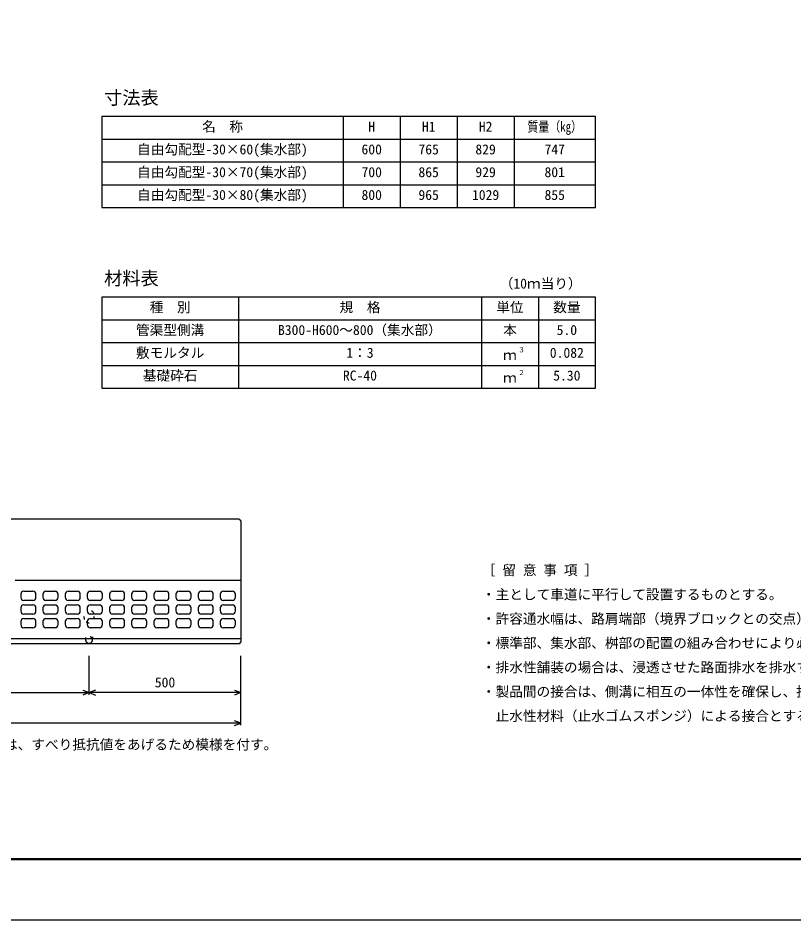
# Model space of a CAD drawing. Units: millimetres, scale not verified. Extents: x -12600 to 12600, y -5940 to 5940.
# Drawn here: x -9488 to -6934, y -5940 to -2970 of the extents above; entities that cross this region are included whole.
import ezdxf
from ezdxf.enums import TextEntityAlignment as Align

# ---------------------------------------------------------------- set-up
doc = ezdxf.new("R2010")
doc.units = ezdxf.units.MM
doc.header["$LTSCALE"] = 40
doc.linetypes.add('DOTTED', pattern=[1.75, 0.25, -1.5])
for name, color, linetype, lineweight in [('0-0_DIM', 7, 'Continuous', 25), ('0-1_Defpoints', 5, 'Continuous', 25), ('0-2_HATCH', 6, 'Continuous', 25), ('0-3_HYO', 3, 'Continuous', 25), ('0-4_HYO2', 4, 'Continuous', 25), ('0-5_OUTLINE', 3, 'Continuous', 25), ('0-6_OUTLINE2', 4, 'DOTTED', 25), ('0-7_TXT', 7, 'Continuous', 25), ('0-8_WAKU', 3, 'Continuous', 25)]:
    doc.layers.add(name, color=color, linetype=linetype, lineweight=lineweight)
doc.styles.add('ＭＳ ゴシック', font='')
doc.styles.get('ＭＳ ゴシック').set_extended_font_data('MS Gothic')

msp = doc.modelspace()

# ---------------------------------------------------------------- linework, layer by layer
at = {"layer": '0-0_DIM'}
for p, q in [((-9254.31, -5199.02), (-9254.31, -5070.52)), ((-8754.31, -5299.02), (-8754.31, -5070.52)), ((-10254.31, -5191.52), (-9254.31, -5191.52)), ((-8754.31, -5191.52), (-9254.31, -5191.52)), ((-8754.31, -5291.52), (-10754.31, -5291.52))]:
    msp.add_line(p, q, dxfattribs=at)
for points in [[(-9275.46, -5183.82), (-9254.31, -5191.52), (-9275.46, -5199.21)], [(-9233.17, -5183.82), (-9254.31, -5191.52), (-9233.17, -5199.21)], [(-8775.46, -5183.82), (-8754.31, -5191.52), (-8775.46, -5199.21)], [(-8775.46, -5299.21), (-8754.31, -5291.52), (-8775.46, -5283.82)]]:
    msp.add_lwpolyline(points, dxfattribs=at)
at = {"layer": '0-1_Defpoints'}
msp.add_lwpolyline([(-12600, -5940), (-4200, -5940), (-4200, 0), (-12600, 0)], close=True, dxfattribs=at)
at = {"layer": '0-2_HATCH'}
for p, q in [((-9479.31, -4867.52), (-9479.31, -4877.52)), ((-9469.31, -4857.52), (-9439.31, -4857.52)), ((-9429.31, -4877.52), (-9429.31, -4867.52)), ((-9406.31, -4867.52), (-9406.31, -4877.52)), ((-9396.31, -4857.52), (-9366.31, -4857.52)), ((-9356.31, -4877.52), (-9356.31, -4867.52)), ((-9333.31, -4867.52), (-9333.31, -4877.52)), ((-9323.31, -4857.52), (-9293.31, -4857.52)), ((-9283.31, -4877.52), (-9283.31, -4867.52)), ((-9260.31, -4867.52), (-9260.31, -4877.52)), ((-9250.31, -4857.52), (-9220.31, -4857.52)), ((-9210.31, -4877.52), (-9210.31, -4867.52)), ((-9187.31, -4867.52), (-9187.31, -4877.52)), ((-9177.31, -4857.52), (-9147.31, -4857.52)), ((-9137.31, -4877.52), (-9137.31, -4867.52)), ((-9114.31, -4867.52), (-9114.31, -4877.52)), ((-9104.31, -4857.52), (-9074.31, -4857.52)), ((-9064.31, -4877.52), (-9064.31, -4867.52)), ((-9041.31, -4867.52), (-9041.31, -4877.52)), ((-9031.31, -4857.52), (-9001.31, -4857.52)), ((-8991.31, -4877.52), (-8991.31, -4867.52)), ((-8968.31, -4867.52), (-8968.31, -4877.52)), ((-8958.31, -4857.52), (-8928.31, -4857.52)), ((-8918.31, -4877.52), (-8918.31, -4867.52)), ((-8895.31, -4867.52), (-8895.31, -4877.52)), ((-8885.31, -4857.52), (-8855.31, -4857.52)), ((-8845.31, -4877.52), (-8845.31, -4867.52)), ((-8822.31, -4867.52), (-8822.31, -4877.52)), ((-8812.31, -4857.52), (-8782.31, -4857.52)), ((-8772.31, -4877.52), (-8772.31, -4867.52)), ((-9439.31, -4887.52), (-9469.31, -4887.52)), ((-9366.31, -4887.52), (-9396.31, -4887.52)), ((-9293.31, -4887.52), (-9323.31, -4887.52)), ((-9220.31, -4887.52), (-9250.31, -4887.52)), ((-9147.31, -4887.52), (-9177.31, -4887.52)), ((-9074.31, -4887.52), (-9104.31, -4887.52)), ((-9001.31, -4887.52), (-9031.31, -4887.52)), ((-8928.31, -4887.52), (-8958.31, -4887.52)), ((-8855.31, -4887.52), (-8885.31, -4887.52)), ((-8782.31, -4887.52), (-8812.31, -4887.52)), ((-9479.31, -4912.52), (-9479.31, -4922.52)), ((-9469.31, -4902.52), (-9439.31, -4902.52)), ((-9429.31, -4922.52), (-9429.31, -4912.52)), ((-9406.31, -4912.52), (-9406.31, -4922.52)), ((-9396.31, -4902.52), (-9366.31, -4902.52)), ((-9356.31, -4922.52), (-9356.31, -4912.52)), ((-9333.31, -4912.52), (-9333.31, -4922.52)), ((-9323.31, -4902.52), (-9293.31, -4902.52)), ((-9283.31, -4922.52), (-9283.31, -4912.52)), ((-9260.31, -4912.52), (-9260.31, -4922.52)), ((-9250.31, -4902.52), (-9220.31, -4902.52)), ((-9210.31, -4922.52), (-9210.31, -4912.52)), ((-9187.31, -4912.52), (-9187.31, -4922.52)), ((-9177.31, -4902.52), (-9147.31, -4902.52)), ((-9137.31, -4922.52), (-9137.31, -4912.52)), ((-9114.31, -4912.52), (-9114.31, -4922.52)), ((-9104.31, -4902.52), (-9074.31, -4902.52)), ((-9064.31, -4922.52), (-9064.31, -4912.52)), ((-9041.31, -4912.52), (-9041.31, -4922.52)), ((-9031.31, -4902.52), (-9001.31, -4902.52)), ((-8991.31, -4922.52), (-8991.31, -4912.52)), ((-8968.31, -4912.52), (-8968.31, -4922.52)), ((-8958.31, -4902.52), (-8928.31, -4902.52)), ((-8918.31, -4922.52), (-8918.31, -4912.52)), ((-8895.31, -4912.52), (-8895.31, -4922.52)), ((-8885.31, -4902.52), (-8855.31, -4902.52)), ((-8845.31, -4922.52), (-8845.31, -4912.52)), ((-8822.31, -4912.52), (-8822.31, -4922.52)), ((-8812.31, -4902.52), (-8782.31, -4902.52)), ((-8772.31, -4922.52), (-8772.31, -4912.52)), ((-9479.31, -4957.52), (-9479.31, -4967.52)), ((-9439.31, -4932.52), (-9469.31, -4932.52)), ((-9469.31, -4947.52), (-9439.31, -4947.52)), ((-9429.31, -4967.52), (-9429.31, -4957.52)), ((-9406.31, -4957.52), (-9406.31, -4967.52)), ((-9366.31, -4932.52), (-9396.31, -4932.52)), ((-9396.31, -4947.52), (-9366.31, -4947.52)), ((-9356.31, -4967.52), (-9356.31, -4957.52)), ((-9333.31, -4957.52), (-9333.31, -4967.52)), ((-9293.31, -4932.52), (-9323.31, -4932.52)), ((-9323.31, -4947.52), (-9293.31, -4947.52)), ((-9283.31, -4967.52), (-9283.31, -4957.52)), ((-9260.31, -4957.52), (-9260.31, -4967.52)), ((-9220.31, -4932.52), (-9250.31, -4932.52)), ((-9250.31, -4947.52), (-9220.31, -4947.52)), ((-9210.31, -4967.52), (-9210.31, -4957.52)), ((-9187.31, -4957.52), (-9187.31, -4967.52)), ((-9147.31, -4932.52), (-9177.31, -4932.52)), ((-9177.31, -4947.52), (-9147.31, -4947.52)), ((-9137.31, -4967.52), (-9137.31, -4957.52)), ((-9114.31, -4957.52), (-9114.31, -4967.52)), ((-9074.31, -4932.52), (-9104.31, -4932.52)), ((-9104.31, -4947.52), (-9074.31, -4947.52)), ((-9064.31, -4967.52), (-9064.31, -4957.52)), ((-9041.31, -4957.52), (-9041.31, -4967.52)), ((-9001.31, -4932.52), (-9031.31, -4932.52)), ((-9031.31, -4947.52), (-9001.31, -4947.52)), ((-8991.31, -4967.52), (-8991.31, -4957.52)), ((-8968.31, -4957.52), (-8968.31, -4967.52)), ((-8928.31, -4932.52), (-8958.31, -4932.52)), ((-8958.31, -4947.52), (-8928.31, -4947.52)), ((-8918.31, -4967.52), (-8918.31, -4957.52)), ((-8895.31, -4957.52), (-8895.31, -4967.52)), ((-8855.31, -4932.52), (-8885.31, -4932.52)), ((-8885.31, -4947.52), (-8855.31, -4947.52)), ((-8845.31, -4967.52), (-8845.31, -4957.52)), ((-8822.31, -4957.52), (-8822.31, -4967.52)), ((-8782.31, -4932.52), (-8812.31, -4932.52)), ((-8812.31, -4947.52), (-8782.31, -4947.52)), ((-8772.31, -4967.52), (-8772.31, -4957.52)), ((-9439.31, -4977.52), (-9469.31, -4977.52)), ((-9366.31, -4977.52), (-9396.31, -4977.52)), ((-9293.31, -4977.52), (-9323.31, -4977.52)), ((-9220.31, -4977.52), (-9250.31, -4977.52)), ((-9147.31, -4977.52), (-9177.31, -4977.52)), ((-9074.31, -4977.52), (-9104.31, -4977.52)), ((-9001.31, -4977.52), (-9031.31, -4977.52)), ((-8928.31, -4977.52), (-8958.31, -4977.52)), ((-8855.31, -4977.52), (-8885.31, -4977.52)), ((-8782.31, -4977.52), (-8812.31, -4977.52))]:
    msp.add_line(p, q, dxfattribs=at)
for centre, start, end in [((-9469.31, -4867.52), 90, 180), ((-9439.31, -4867.52), 0, 90), ((-9396.31, -4867.52), 90, 180), ((-9366.31, -4867.52), 0, 90), ((-9323.31, -4867.52), 90, 180), ((-9293.31, -4867.52), 0, 90), ((-9250.31, -4867.52), 90, 180), ((-9220.31, -4867.52), 0, 90), ((-9177.31, -4867.52), 90, 180), ((-9147.31, -4867.52), 0, 90), ((-9104.31, -4867.52), 90, 180), ((-9074.31, -4867.52), 0, 90), ((-9031.31, -4867.52), 90, 180), ((-9001.31, -4867.52), 0, 90), ((-8958.31, -4867.52), 90, 180), ((-8928.31, -4867.52), 0, 90), ((-8885.31, -4867.52), 90, 180), ((-8855.31, -4867.52), 0, 90), ((-8812.31, -4867.52), 90, 180), ((-8782.31, -4867.52), 0, 90), ((-9469.31, -4877.52), 180, 270), ((-9439.31, -4877.52), 270, 0), ((-9396.31, -4877.52), 180, 270), ((-9366.31, -4877.52), 270, 0), ((-9323.31, -4877.52), 180, 270), ((-9293.31, -4877.52), 270, 0), ((-9250.31, -4877.52), 180, 270), ((-9220.31, -4877.52), 270, 0), ((-9177.31, -4877.52), 180, 270), ((-9147.31, -4877.52), 270, 0), ((-9104.31, -4877.52), 180, 270), ((-9074.31, -4877.52), 270, 0), ((-9031.31, -4877.52), 180, 270), ((-9001.31, -4877.52), 270, 0), ((-8958.31, -4877.52), 180, 270), ((-8928.31, -4877.52), 270, 0), ((-8885.31, -4877.52), 180, 270), ((-8855.31, -4877.52), 270, 0), ((-8812.31, -4877.52), 180, 270), ((-8782.31, -4877.52), 270, 0), ((-9469.31, -4912.52), 90, 180), ((-9469.31, -4922.52), 180, 270), ((-9439.31, -4912.52), 0, 90), ((-9439.31, -4922.52), 270, 0), ((-9396.31, -4912.52), 90, 180), ((-9396.31, -4922.52), 180, 270), ((-9366.31, -4912.52), 0, 90), ((-9366.31, -4922.52), 270, 0), ((-9323.31, -4912.52), 90, 180), ((-9323.31, -4922.52), 180, 270), ((-9293.31, -4912.52), 0, 90), ((-9293.31, -4922.52), 270, 0), ((-9250.31, -4912.52), 90, 180), ((-9250.31, -4922.52), 180, 270), ((-9220.31, -4912.52), 0, 90), ((-9220.31, -4922.52), 270, 0), ((-9177.31, -4912.52), 90, 180), ((-9177.31, -4922.52), 180, 270), ((-9147.31, -4912.52), 0, 90), ((-9147.31, -4922.52), 270, 0), ((-9104.31, -4912.52), 90, 180), ((-9104.31, -4922.52), 180, 270), ((-9074.31, -4912.52), 0, 90), ((-9074.31, -4922.52), 270, 0), ((-9031.31, -4912.52), 90, 180), ((-9031.31, -4922.52), 180, 270), ((-9001.31, -4912.52), 0, 90), ((-9001.31, -4922.52), 270, 0), ((-8958.31, -4912.52), 90, 180), ((-8958.31, -4922.52), 180, 270), ((-8928.31, -4912.52), 0, 90), ((-8928.31, -4922.52), 270, 0), ((-8885.31, -4912.52), 90, 180), ((-8885.31, -4922.52), 180, 270), ((-8855.31, -4912.52), 0, 90), ((-8855.31, -4922.52), 270, 0), ((-8812.31, -4912.52), 90, 180), ((-8812.31, -4922.52), 180, 270), ((-8782.31, -4912.52), 0, 90), ((-8782.31, -4922.52), 270, 0), ((-9469.31, -4957.52), 90, 180), ((-9439.31, -4957.52), 0, 90), ((-9396.31, -4957.52), 90, 180), ((-9366.31, -4957.52), 0, 90), ((-9323.31, -4957.52), 90, 180), ((-9293.31, -4957.52), 0, 90), ((-9250.31, -4957.52), 90, 180), ((-9220.31, -4957.52), 0, 90), ((-9177.31, -4957.52), 90, 180), ((-9147.31, -4957.52), 0, 90), ((-9104.31, -4957.52), 90, 180), ((-9074.31, -4957.52), 0, 90), ((-9031.31, -4957.52), 90, 180), ((-9001.31, -4957.52), 0, 90), ((-8958.31, -4957.52), 90, 180), ((-8928.31, -4957.52), 0, 90), ((-8885.31, -4957.52), 90, 180), ((-8855.31, -4957.52), 0, 90), ((-8812.31, -4957.52), 90, 180), ((-8782.31, -4957.52), 0, 90), ((-9469.31, -4967.52), 180, 270), ((-9439.31, -4967.52), 270, 0), ((-9396.31, -4967.52), 180, 270), ((-9366.31, -4967.52), 270, 0), ((-9323.31, -4967.52), 180, 270), ((-9293.31, -4967.52), 270, 0), ((-9250.31, -4967.52), 180, 270), ((-9220.31, -4967.52), 270, 0), ((-9177.31, -4967.52), 180, 270), ((-9147.31, -4967.52), 270, 0), ((-9104.31, -4967.52), 180, 270), ((-9074.31, -4967.52), 270, 0), ((-9031.31, -4967.52), 180, 270), ((-9001.31, -4967.52), 270, 0), ((-8958.31, -4967.52), 180, 270), ((-8928.31, -4967.52), 270, 0), ((-8885.31, -4967.52), 180, 270), ((-8855.31, -4967.52), 270, 0), ((-8812.31, -4967.52), 180, 270), ((-8782.31, -4967.52), 270, 0)]:
    msp.add_arc(centre, 10, start, end, dxfattribs=at)
at = {"layer": '0-3_HYO'}
for p, q in [((-8417.5, -3293.87), (-8417.5, -3593.87)), ((-8230, -3293.87), (-8230, -3593.87)), ((-8042.5, -3293.87), (-8042.5, -3593.87)), ((-7855, -3293.87), (-7855, -3593.87)), ((-9212.5, -3368.87), (-7587.5, -3368.87)), ((-8762.5, -3888.65), (-8762.5, -4188.65)), ((-7962.5, -3888.65), (-7962.5, -4188.65)), ((-7775, -3888.65), (-7775, -4188.65)), ((-9212.5, -3963.65), (-7587.5, -3963.65))]:
    msp.add_line(p, q, dxfattribs=at)
for points in [[(-9212.5, -3593.87), (-7587.5, -3593.87), (-7587.5, -3293.87), (-9212.5, -3293.87)], [(-9212.5, -4188.65), (-7587.5, -4188.65), (-7587.5, -3888.65), (-9212.5, -3888.65)]]:
    msp.add_lwpolyline(points, close=True, dxfattribs=at)
at = {"layer": '0-4_HYO2'}
for p, q in [((-9212.5, -3443.87), (-7587.5, -3443.87)), ((-9212.5, -3518.87), (-7587.5, -3518.87)), ((-9212.5, -4038.65), (-7587.5, -4038.65)), ((-9212.5, -4113.65), (-7587.5, -4113.65))]:
    msp.add_line(p, q, dxfattribs=at)
at = {"layer": '0-5_OUTLINE'}
for p, q in [((-8760.31, -4620.52), (-10748.31, -4620.52)), ((-8760.31, -4620.52), (-8754.31, -4626.52)), ((-8754.31, -4626.52), (-8754.31, -5025.52)), ((-9497.31, -4820.52), (-8754.31, -4820.52)), ((-8754.31, -5014.52), (-10754.31, -5014.52)), ((-8759.31, -5030.52), (-10749.31, -5030.52)), ((-8759.31, -5030.52), (-8754.31, -5025.52))]:
    msp.add_line(p, q, dxfattribs=at)
at = {"layer": '0-6_OUTLINE2'}
for p, q in [((-9271.31, -4940.52), (-9265.81, -5018.07)), ((-9242.81, -5018.07), (-9237.31, -4940.52))]:
    msp.add_line(p, q, dxfattribs=at)
msp.add_ellipse((-9254.31, -4940.52), major_axis=(0, -21.76), ratio=0.78125, dxfattribs=at)
at = {"layer": '0-6_OUTLINE2', "linetype": 'Continuous'}
msp.add_ellipse((-9254.31, -5018.07), major_axis=(11.5, 0), ratio=0.94, start_param=2.8069839, end_param=6.617794, dxfattribs=at)
at = {"layer": '0-6_OUTLINE2'}
msp.add_ellipse((-9254.31, -5018.07), major_axis=(11.5, 0), ratio=0.94, start_param=0.3346087, end_param=2.8069839, dxfattribs=at)
at = {"layer": '0-8_WAKU', "lineweight": 50}
msp.add_lwpolyline([(-12400, -5740), (-4400, -5740), (-4400, -200), (-12400, -200)], close=True, dxfattribs=at)

# ---------------------------------------------------------------- texts
at = {"layer": '0-0_DIM', "style": 'ＭＳ ゴシック'}
msp.add_text('500', height=32.99, dxfattribs=at).set_placement((-9038.06, -5184.02), align=Align.BOTTOM_LEFT)
at = {"layer": '0-7_TXT', "style": 'ＭＳ ゴシック'}
for s, height, p in [('寸法表', 43.99, (-9205, -3267.62)), ('名\u3000称', 32.99, (-8882.5, -3353.87)), ('H', 32.99, (-8335, -3353.87)), ('H1', 32.99, (-8158.75, -3353.87)), ('H2', 32.99, (-7971.25, -3353.87)), ('自由勾配型-30×60(集水部)', 32.99, (-9096.25, -3428.87)), ('600', 32.99, (-8357.5, -3428.87)), ('765', 32.99, (-8170, -3428.87)), ('829', 32.99, (-7982.5, -3428.87)), ('747', 32.99, (-7755, -3428.87)), ('自由勾配型-30×70(集水部)', 32.99, (-9096.25, -3503.87)), ('700', 32.99, (-8357.5, -3503.87)), ('865', 32.99, (-8170, -3503.87)), ('929', 32.99, (-7982.5, -3503.87)), ('801', 32.99, (-7755, -3503.87)), ('自由勾配型-30×80(集水部)', 32.99, (-9096.25, -3578.87)), ('800', 32.99, (-8357.5, -3578.87)), ('965', 32.99, (-8170, -3578.87)), ('1029', 32.99, (-7993.75, -3578.87)), ('855', 32.99, (-7755, -3578.87)), ('材料表', 43.99, (-9205, -3862.4)), ('（10ｍ当り）', 32.99, (-7902.5, -3870.65)), ('種\u3000別', 32.99, (-9055, -3948.65)), ('規\u3000格', 32.99, (-8430, -3948.65)), ('単位', 32.99, (-7913.75, -3948.65)), ('数量', 32.99, (-7726.25, -3948.65)), ('管渠型側溝', 32.99, (-9100, -4023.65)), ('B300-H600～800（集水部）', 32.99, (-8632.5, -4023.65)), ('本', 32.99, (-7891.25, -4023.65)), ('5.0', 32.99, (-7715, -4023.65)), ('敷モルタル', 32.99, (-9100, -4098.65)), ('1：3', 32.99, (-8407.5, -4098.65)), ('３', 16.5, (-7842.09, -4075.87)), ('0.082', 32.99, (-7737.5, -4098.65)), ('ｍ', 32.99, (-7891.25, -4106.15)), ('基礎砕石', 32.99, (-9077.5, -4173.65)), ('RC-40', 32.99, (-8418.75, -4173.65)), ('ｍ', 32.99, (-7891.25, -4181.15)), ('２', 16.5, (-7842.09, -4150.87)), ('5.30', 32.99, (-7726.25, -4173.65)), ('［ 留 意 事 項 ］', 32.99, (-7961.08, -4814.42)), ('・主として車道に平行して設置するものとする。', 32.99, (-7961.08, -4894.42)), ('・許容通水幅は、路肩端部（境界ブロックとの交点）から車道側～１ｍとする。', 32.99, (-7961.08, -4974.42)), ('・標準部、集水部、桝部の配置の組み合わせにより必要な排水能力を確保すること。', 32.99, (-7961.08, -5054.42)), ('・排水性舗装の場合は、浸透させた路面排水を排水するための側方排水孔を設けること。', 32.99, (-7961.08, -5134.42)), ('・製品間の接合は、側溝に相互の一体性を確保し、接続部は十分な止水効果がある', 32.99, (-7961.08, -5214.42)), ('\u3000止水性材料（止水ゴムスポンジ）による接合とする。', 32.99, (-7961.08, -5294.42)), ('※エプロンには、すべり抵抗値をあげるため模様を付す。', 32.99, (-9804.62, -5388.65))]:
    msp.add_text(s, height=height, dxfattribs=at).set_placement(p, align=Align.BOTTOM_LEFT)
at = {"layer": '0-7_TXT', "style": 'ＭＳ ゴシック', "width": 0.8}
msp.add_text('質量（kg）', height=32.99, dxfattribs=at).set_placement((-7811.25, -3353.87), align=Align.BOTTOM_LEFT)

doc.saveas('drawing.dxf')
